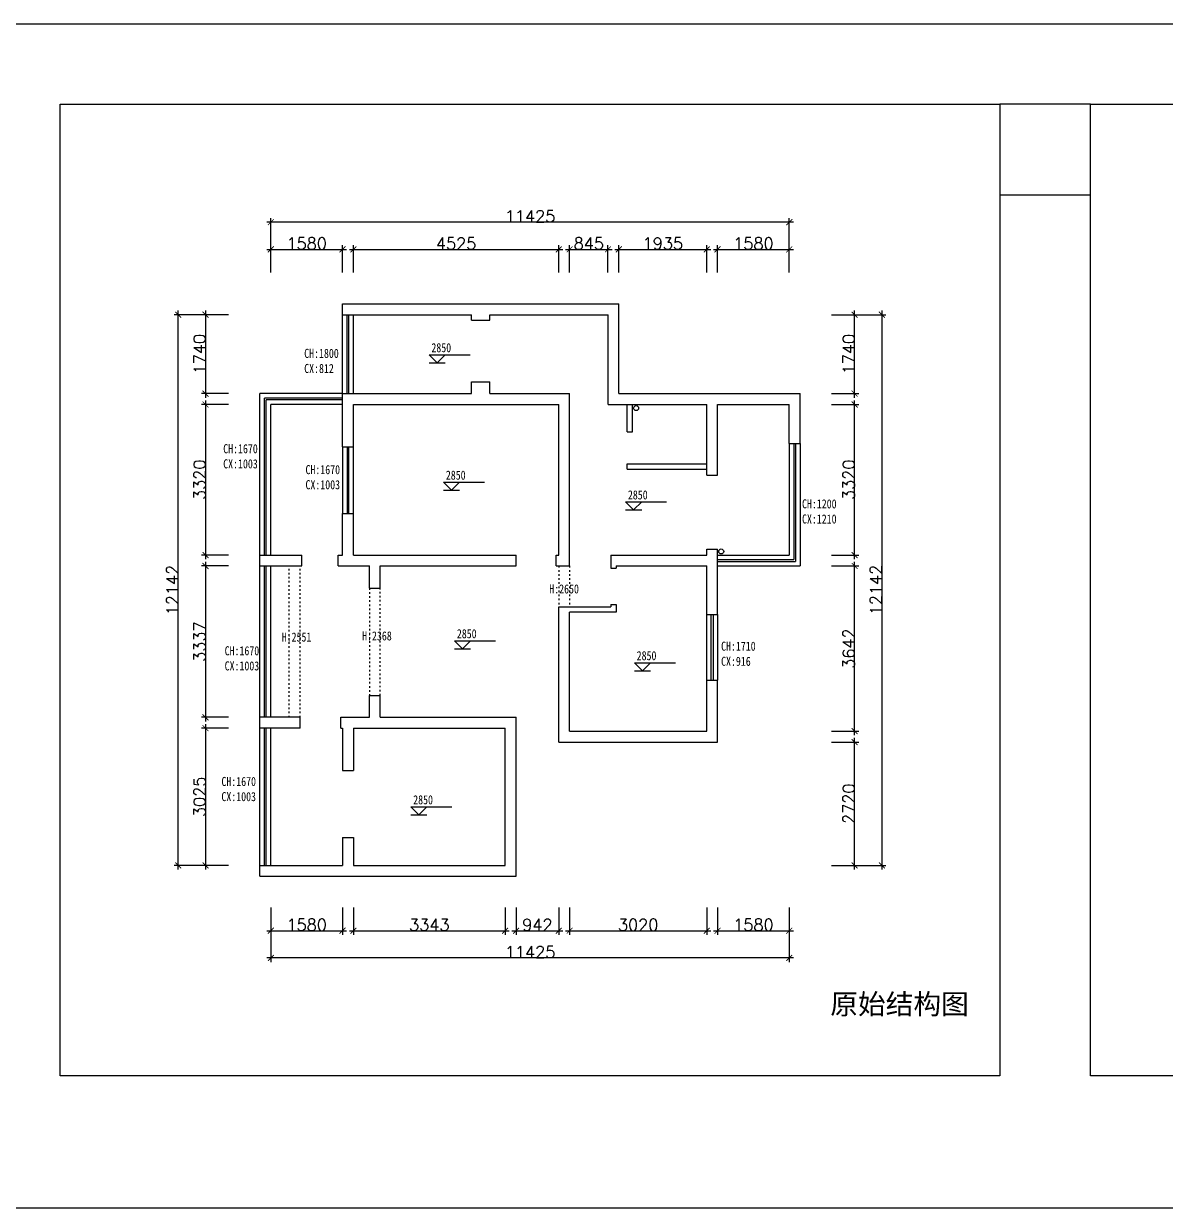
# Model space of a CAD drawing. Header units: millimetres. Extents: x -2231407 to 1513712, y -2704583 to 257.
# Drawn here: x 517163 to 542322, y -1362077 to -1335959 of the extents above; entities that cross this region are included whole.
import ezdxf

# ---------------------------------------------------------------- set-up
doc = ezdxf.new("R2010")
doc.units = ezdxf.units.MM
doc.linetypes.add('ACAD_ISO03W100', pattern=[30, 12, -18])
doc.layers.add('IBS-Refe', color=50, linetype='Continuous')
doc.styles.get("Standard").update_dxf_attribs({"font": 'txt', "bigfont": 'gbcbig.shx'})
doc.styles.add('仿宋', font='', dxfattribs={"width": 0.8})
doc.styles.add('文字', font='')
doc.styles.add('说明文字', font='', dxfattribs={"width": 0.75})
doc.styles.get('仿宋').set_extended_font_data('仿宋_GB2312')
doc.styles.get('文字').set_extended_font_data('SimSun')
doc.styles.get('说明文字').set_extended_font_data('SimSun')
doc.dimstyles.new('1--100', dxfattribs={"dimscale": 100, "dimtxt": 2.5, "dimasz": 0.8, "dimexe": 1, "dimexo": 0.1, "dimgap": 1, "dimtad": 3, "dimdec": 4, "dimrnd": 5, "dimzin": 0, "dimdsep": 46, "dimtxsty": '说明文字', "dimblk": 'ARCHTICK', "dimcen": 0.13, "dimazin": 0, "dimtfac": 1, "dimtdec": 4, "dimtix": 1, "dimtmove": 2, "dimatfit": 3, "dimldrblk": '0定义箭头', "dimfxl": 5, "dimfxlon": 1, "dimtvp": 1, "dimtolj": 1, "dimtzin": 0, "dimarcsym": 0})
doc.dimstyles.new('ISO-25$0', dxfattribs={"dimscale": 0, "dimtxt": 60, "dimasz": 30, "dimexe": 15, "dimexo": 15, "dimtad": 1, "dimdec": 4, "dimlunit": 6, "dimtxsty": 'Standard', "dimblk": 'ARCHTICK', "dimblk1": 'ARCHTICK', "dimblk2": 'ARCHTICK', "dimsah": 1, "dimcen": 3, "dimdle": 3, "dimse2": 1, "dimsd2": 1, "dimadec": 0, "dimazin": 0, "dimtfac": 1, "dimtdec": 4, "dimtmove": 0, "dimatfit": 3, "dimldrblk": 'DOT', "dimfxl": 1, "dimtolj": 1, "dimtzin": 0, "dimarcsym": 0})

# ---------------------------------------------------------------- blocks, each defined once
blk = doc.blocks.new('_ArchTick')
at = {"color": 0, "linetype": 'ByBlock', "const_width": 0.15}
blk.add_lwpolyline([(-0.5, -0.5), (0.5, 0.5)], dxfattribs=at)
blk = doc.blocks.new('*D120')
at = {"color": 250, "lineweight": -2}
for p, q in [((522610, -1355447), (522610, -1356047)), ((524190, -1355447), (524190, -1356047)), ((522520, -1355957), (524280, -1355957))]:
    blk.add_line(p, q, dxfattribs=at)
at = {"layer": 'Defpoints', "color": 0}
for p in [(522610, -1355357), (524190, -1355357), (524190, -1355957)]:
    blk.add_point(p, dxfattribs=at)
at = {"color": 250, "lineweight": -2, "xscale": 130, "yscale": 130, "zscale": 130, "rotation": 180}
blk.add_blockref('_ArchTick', (522610, -1355957), dxfattribs=at)
at = {"color": 250, "lineweight": -2, "xscale": 130, "yscale": 130, "zscale": 130}
blk.add_blockref('_ArchTick', (524190, -1355957), dxfattribs=at)
at = {"color": 0, "insert": (523400, -1355827), "char_height": 260, "attachment_point": 5}
blk.add_mtext('1580', dxfattribs=at)
blk = doc.blocks.new('*D121')
at = {"color": 250, "lineweight": -2}
for p, q in [((524430, -1355447), (524430, -1356047)), ((527773, -1355447), (527773, -1356047)), ((524340, -1355957), (527863, -1355957))]:
    blk.add_line(p, q, dxfattribs=at)
at = {"layer": 'Defpoints', "color": 0}
for p in [(524430, -1355357), (527773, -1355357), (527773, -1355957)]:
    blk.add_point(p, dxfattribs=at)
at = {"color": 250, "lineweight": -2, "xscale": 130, "yscale": 130, "zscale": 130, "rotation": 180}
blk.add_blockref('_ArchTick', (524430, -1355957), dxfattribs=at)
at = {"color": 250, "lineweight": -2, "xscale": 130, "yscale": 130, "zscale": 130}
blk.add_blockref('_ArchTick', (527773, -1355957), dxfattribs=at)
at = {"color": 0, "insert": (526102, -1355827), "char_height": 260, "attachment_point": 5}
blk.add_mtext('3343', dxfattribs=at)
blk = doc.blocks.new('*D122')
at = {"color": 250, "lineweight": -2}
for p, q in [((528013, -1355447), (528013, -1356047)), ((528955, -1355447), (528955, -1356047)), ((527923, -1355957), (529045, -1355957))]:
    blk.add_line(p, q, dxfattribs=at)
at = {"layer": 'Defpoints', "color": 0}
for p in [(528013, -1355357), (528955, -1355357), (528955, -1355957)]:
    blk.add_point(p, dxfattribs=at)
at = {"color": 250, "lineweight": -2, "xscale": 130, "yscale": 130, "zscale": 130, "rotation": 180}
blk.add_blockref('_ArchTick', (528013, -1355957), dxfattribs=at)
at = {"color": 250, "lineweight": -2, "xscale": 130, "yscale": 130, "zscale": 130}
blk.add_blockref('_ArchTick', (528955, -1355957), dxfattribs=at)
at = {"color": 0, "insert": (528484, -1355827), "char_height": 260, "attachment_point": 5}
blk.add_mtext('942', dxfattribs=at)
blk = doc.blocks.new('*D123')
at = {"color": 250, "lineweight": -2}
for p, q in [((529195, -1355447), (529195, -1356047)), ((532215, -1355447), (532215, -1356047)), ((529105, -1355957), (532305, -1355957))]:
    blk.add_line(p, q, dxfattribs=at)
at = {"layer": 'Defpoints', "color": 0}
for p in [(529195, -1355357), (532215, -1355357), (532215, -1355957)]:
    blk.add_point(p, dxfattribs=at)
at = {"color": 250, "lineweight": -2, "xscale": 130, "yscale": 130, "zscale": 130, "rotation": 180}
blk.add_blockref('_ArchTick', (529195, -1355957), dxfattribs=at)
at = {"color": 250, "lineweight": -2, "xscale": 130, "yscale": 130, "zscale": 130}
blk.add_blockref('_ArchTick', (532215, -1355957), dxfattribs=at)
at = {"color": 0, "insert": (530705, -1355827), "char_height": 260, "attachment_point": 5}
blk.add_mtext('3020', dxfattribs=at)
blk = doc.blocks.new('*D124')
at = {"color": 250, "lineweight": -2}
for p, q in [((532455, -1355447), (532455, -1356047)), ((534035, -1355447), (534035, -1356047)), ((532365, -1355957), (534125, -1355957))]:
    blk.add_line(p, q, dxfattribs=at)
at = {"layer": 'Defpoints', "color": 0}
for p in [(532455, -1355357), (534035, -1355357), (534035, -1355957)]:
    blk.add_point(p, dxfattribs=at)
at = {"color": 250, "lineweight": -2, "xscale": 130, "yscale": 130, "zscale": 130, "rotation": 180}
blk.add_blockref('_ArchTick', (532455, -1355957), dxfattribs=at)
at = {"color": 250, "lineweight": -2, "xscale": 130, "yscale": 130, "zscale": 130}
blk.add_blockref('_ArchTick', (534035, -1355957), dxfattribs=at)
at = {"color": 0, "insert": (533245, -1355827), "char_height": 260, "attachment_point": 5}
blk.add_mtext('1580', dxfattribs=at)
blk = doc.blocks.new('*D125')
at = {"color": 250, "lineweight": -2}
for p, q in [((522610, -1356047), (522610, -1356647)), ((534035, -1356047), (534035, -1356647)), ((534125, -1356557), (522520, -1356557))]:
    blk.add_line(p, q, dxfattribs=at)
at = {"layer": 'Defpoints', "color": 0}
for p in [(522610, -1355957), (534035, -1355957), (522610, -1356557)]:
    blk.add_point(p, dxfattribs=at)
at = {"color": 250, "lineweight": -2, "xscale": 130, "yscale": 130, "zscale": 130, "rotation": 180}
blk.add_blockref('_ArchTick', (522610, -1356557), dxfattribs=at)
at = {"color": 250, "lineweight": -2, "xscale": 130, "yscale": 130, "zscale": 130}
blk.add_blockref('_ArchTick', (534035, -1356557), dxfattribs=at)
at = {"color": 0, "insert": (528323, -1356427), "char_height": 260, "attachment_point": 5}
blk.add_mtext('11425', dxfattribs=at)
blk = doc.blocks.new('*D126')
at = {"color": 250, "lineweight": -2}
for p, q in [((521680, -1342375), (521080, -1342375)), ((521170, -1342285), (521170, -1344205)), ((521680, -1344115), (521080, -1344115))]:
    blk.add_line(p, q, dxfattribs=at)
at = {"layer": 'Defpoints', "color": 0}
for p in [(521770, -1342375), (521170, -1344115), (521770, -1344115)]:
    blk.add_point(p, dxfattribs=at)
at = {"color": 250, "lineweight": -2, "xscale": 130, "yscale": 130, "zscale": 130}
for p, rotation in [((521170, -1342375), 90), ((521170, -1344115), 270)]:
    blk.add_blockref('_ArchTick', p, dxfattribs=dict(at, rotation=rotation))
at = {"color": 0, "insert": (521040, -1343245), "char_height": 260, "attachment_point": 5, "rotation": 90}
blk.add_mtext('1740', dxfattribs=at)
blk = doc.blocks.new('*D127')
at = {"color": 250, "lineweight": -2}
for p, q in [((521170, -1344265), (521170, -1347765)), ((521680, -1344355), (521080, -1344355)), ((521680, -1347675), (521080, -1347675))]:
    blk.add_line(p, q, dxfattribs=at)
at = {"layer": 'Defpoints', "color": 0}
for p in [(521770, -1344355), (521170, -1347675), (521770, -1347675)]:
    blk.add_point(p, dxfattribs=at)
at = {"color": 250, "lineweight": -2, "xscale": 130, "yscale": 130, "zscale": 130}
for p, rotation in [((521170, -1344355), 90), ((521170, -1347675), 270)]:
    blk.add_blockref('_ArchTick', p, dxfattribs=dict(at, rotation=rotation))
at = {"color": 0, "insert": (521040, -1346015), "char_height": 260, "attachment_point": 5, "rotation": 90}
blk.add_mtext('3320', dxfattribs=at)
blk = doc.blocks.new('*D128')
at = {"color": 250, "lineweight": -2}
for p, q in [((521680, -1347915), (521080, -1347915)), ((521170, -1347825), (521170, -1351342)), ((521680, -1351252), (521080, -1351252))]:
    blk.add_line(p, q, dxfattribs=at)
at = {"layer": 'Defpoints', "color": 0}
for p in [(521770, -1347915), (521170, -1351252), (521770, -1351252)]:
    blk.add_point(p, dxfattribs=at)
at = {"color": 250, "lineweight": -2, "xscale": 130, "yscale": 130, "zscale": 130}
for p, rotation in [((521170, -1347915), 90), ((521170, -1351252), 270)]:
    blk.add_blockref('_ArchTick', p, dxfattribs=dict(at, rotation=rotation))
at = {"color": 0, "insert": (521040, -1349584), "char_height": 260, "attachment_point": 5, "rotation": 90}
blk.add_mtext('3337', dxfattribs=at)
blk = doc.blocks.new('*D129')
at = {"color": 250, "lineweight": -2}
for p, q in [((521680, -1351492), (521080, -1351492)), ((521170, -1351402), (521170, -1354607)), ((521680, -1354517), (521080, -1354517))]:
    blk.add_line(p, q, dxfattribs=at)
at = {"layer": 'Defpoints', "color": 0}
for p in [(521770, -1351492), (521170, -1354517), (521770, -1354517)]:
    blk.add_point(p, dxfattribs=at)
at = {"color": 250, "lineweight": -2, "xscale": 130, "yscale": 130, "zscale": 130}
for p, rotation in [((521170, -1351492), 90), ((521170, -1354517), 270)]:
    blk.add_blockref('_ArchTick', p, dxfattribs=dict(at, rotation=rotation))
at = {"color": 0, "insert": (521040, -1353005), "char_height": 260, "attachment_point": 5, "rotation": 90}
blk.add_mtext('3025', dxfattribs=at)
blk = doc.blocks.new('*D130')
at = {"color": 250, "lineweight": -2}
for p, q in [((521080, -1342375), (520480, -1342375)), ((520570, -1354607), (520570, -1342285)), ((521080, -1354517), (520480, -1354517))]:
    blk.add_line(p, q, dxfattribs=at)
at = {"layer": 'Defpoints', "color": 0}
for p in [(520570, -1342375), (521170, -1342375), (521170, -1354517)]:
    blk.add_point(p, dxfattribs=at)
at = {"color": 250, "lineweight": -2, "xscale": 130, "yscale": 130, "zscale": 130}
for p, rotation in [((520570, -1342375), 90), ((520570, -1354517), 270)]:
    blk.add_blockref('_ArchTick', p, dxfattribs=dict(at, rotation=rotation))
at = {"color": 0, "insert": (520440, -1348446), "char_height": 260, "attachment_point": 5, "rotation": 90}
blk.add_mtext('12142', dxfattribs=at)
blk = doc.blocks.new('*D131')
at = {"color": 250, "lineweight": -2}
for p, q in [((522610, -1341445), (522610, -1340845)), ((524190, -1341445), (524190, -1340845)), ((522520, -1340935), (524280, -1340935))]:
    blk.add_line(p, q, dxfattribs=at)
at = {"layer": 'Defpoints', "color": 0}
for p in [(524190, -1340935), (522610, -1341535), (524190, -1341535)]:
    blk.add_point(p, dxfattribs=at)
at = {"color": 250, "lineweight": -2, "xscale": 130, "yscale": 130, "zscale": 130, "rotation": 180}
blk.add_blockref('_ArchTick', (522610, -1340935), dxfattribs=at)
at = {"color": 250, "lineweight": -2, "xscale": 130, "yscale": 130, "zscale": 130}
blk.add_blockref('_ArchTick', (524190, -1340935), dxfattribs=at)
at = {"color": 0, "insert": (523400, -1340805), "char_height": 260, "attachment_point": 5}
blk.add_mtext('1580', dxfattribs=at)
blk = doc.blocks.new('*D132')
at = {"color": 250, "lineweight": -2}
for p, q in [((524430, -1341445), (524430, -1340845)), ((528955, -1341445), (528955, -1340845)), ((524340, -1340935), (529045, -1340935))]:
    blk.add_line(p, q, dxfattribs=at)
at = {"layer": 'Defpoints', "color": 0}
for p in [(528955, -1340935), (524430, -1341535), (528955, -1341535)]:
    blk.add_point(p, dxfattribs=at)
at = {"color": 250, "lineweight": -2, "xscale": 130, "yscale": 130, "zscale": 130, "rotation": 180}
blk.add_blockref('_ArchTick', (524430, -1340935), dxfattribs=at)
at = {"color": 250, "lineweight": -2, "xscale": 130, "yscale": 130, "zscale": 130}
blk.add_blockref('_ArchTick', (528955, -1340935), dxfattribs=at)
at = {"color": 0, "insert": (526693, -1340805), "char_height": 260, "attachment_point": 5}
blk.add_mtext('4525', dxfattribs=at)
blk = doc.blocks.new('*D133')
at = {"color": 250, "lineweight": -2}
for p, q in [((529195, -1341445), (529195, -1340845)), ((530040, -1341445), (530040, -1340845)), ((529105, -1340935), (530130, -1340935))]:
    blk.add_line(p, q, dxfattribs=at)
at = {"layer": 'Defpoints', "color": 0}
for p in [(530040, -1340935), (529195, -1341535), (530040, -1341535)]:
    blk.add_point(p, dxfattribs=at)
at = {"color": 250, "lineweight": -2, "xscale": 130, "yscale": 130, "zscale": 130, "rotation": 180}
blk.add_blockref('_ArchTick', (529195, -1340935), dxfattribs=at)
at = {"color": 250, "lineweight": -2, "xscale": 130, "yscale": 130, "zscale": 130}
blk.add_blockref('_ArchTick', (530040, -1340935), dxfattribs=at)
at = {"color": 0, "insert": (529618, -1340805), "char_height": 260, "attachment_point": 5}
blk.add_mtext('845', dxfattribs=at)
blk = doc.blocks.new('*D134')
at = {"color": 250, "lineweight": -2}
for p, q in [((530280, -1341445), (530280, -1340845)), ((532215, -1341445), (532215, -1340845)), ((530190, -1340935), (532305, -1340935))]:
    blk.add_line(p, q, dxfattribs=at)
at = {"layer": 'Defpoints', "color": 0}
for p in [(532215, -1340935), (530280, -1341535), (532215, -1341535)]:
    blk.add_point(p, dxfattribs=at)
at = {"color": 250, "lineweight": -2, "xscale": 130, "yscale": 130, "zscale": 130, "rotation": 180}
blk.add_blockref('_ArchTick', (530280, -1340935), dxfattribs=at)
at = {"color": 250, "lineweight": -2, "xscale": 130, "yscale": 130, "zscale": 130}
blk.add_blockref('_ArchTick', (532215, -1340935), dxfattribs=at)
at = {"color": 0, "insert": (531248, -1340805), "char_height": 260, "attachment_point": 5}
blk.add_mtext('1935', dxfattribs=at)
blk = doc.blocks.new('*D135')
at = {"color": 250, "lineweight": -2}
for p, q in [((532455, -1341445), (532455, -1340845)), ((534035, -1341445), (534035, -1340845)), ((532365, -1340935), (534125, -1340935))]:
    blk.add_line(p, q, dxfattribs=at)
at = {"layer": 'Defpoints', "color": 0}
for p in [(534035, -1340935), (532455, -1341535), (534035, -1341535)]:
    blk.add_point(p, dxfattribs=at)
at = {"color": 250, "lineweight": -2, "xscale": 130, "yscale": 130, "zscale": 130, "rotation": 180}
blk.add_blockref('_ArchTick', (532455, -1340935), dxfattribs=at)
at = {"color": 250, "lineweight": -2, "xscale": 130, "yscale": 130, "zscale": 130}
blk.add_blockref('_ArchTick', (534035, -1340935), dxfattribs=at)
at = {"color": 0, "insert": (533245, -1340805), "char_height": 260, "attachment_point": 5}
blk.add_mtext('1580', dxfattribs=at)
blk = doc.blocks.new('*D136')
at = {"color": 250, "lineweight": -2}
for p, q in [((534125, -1340335), (522520, -1340335)), ((522610, -1340845), (522610, -1340245)), ((534035, -1340845), (534035, -1340245))]:
    blk.add_line(p, q, dxfattribs=at)
at = {"layer": 'Defpoints', "color": 0}
for p in [(522610, -1340335), (522610, -1340935), (534035, -1340935)]:
    blk.add_point(p, dxfattribs=at)
at = {"color": 250, "lineweight": -2, "xscale": 130, "yscale": 130, "zscale": 130, "rotation": 180}
blk.add_blockref('_ArchTick', (522610, -1340335), dxfattribs=at)
at = {"color": 250, "lineweight": -2, "xscale": 130, "yscale": 130, "zscale": 130}
blk.add_blockref('_ArchTick', (534035, -1340335), dxfattribs=at)
at = {"color": 0, "insert": (528323, -1340205), "char_height": 260, "attachment_point": 5}
blk.add_mtext('11425', dxfattribs=at)
blk = doc.blocks.new('*D137')
at = {"color": 250, "lineweight": -2}
for p, q in [((534965, -1351797), (535565, -1351797)), ((535475, -1354607), (535475, -1351707)), ((534965, -1354517), (535565, -1354517))]:
    blk.add_line(p, q, dxfattribs=at)
at = {"layer": 'Defpoints', "color": 0}
for p in [(534875, -1351797), (535475, -1351797), (534875, -1354517)]:
    blk.add_point(p, dxfattribs=at)
at = {"color": 250, "lineweight": -2, "xscale": 130, "yscale": 130, "zscale": 130}
for p, rotation in [((535475, -1351797), 90), ((535475, -1354517), 270)]:
    blk.add_blockref('_ArchTick', p, dxfattribs=dict(at, rotation=rotation))
at = {"color": 0, "insert": (535345, -1353157), "char_height": 260, "attachment_point": 5, "rotation": 90}
blk.add_mtext('2720', dxfattribs=at)
blk = doc.blocks.new('*D138')
at = {"color": 250, "lineweight": -2}
for p, q in [((534965, -1347915), (535565, -1347915)), ((535475, -1351647), (535475, -1347825)), ((534965, -1351557), (535565, -1351557))]:
    blk.add_line(p, q, dxfattribs=at)
at = {"layer": 'Defpoints', "color": 0}
for p in [(534875, -1347915), (535475, -1347915), (534875, -1351557)]:
    blk.add_point(p, dxfattribs=at)
at = {"color": 250, "lineweight": -2, "xscale": 130, "yscale": 130, "zscale": 130}
for p, rotation in [((535475, -1347915), 90), ((535475, -1351557), 270)]:
    blk.add_blockref('_ArchTick', p, dxfattribs=dict(at, rotation=rotation))
at = {"color": 0, "insert": (535345, -1349736), "char_height": 260, "attachment_point": 5, "rotation": 90}
blk.add_mtext('3642', dxfattribs=at)
blk = doc.blocks.new('*D139')
at = {"color": 250, "lineweight": -2}
for p, q in [((535475, -1347765), (535475, -1344265)), ((534965, -1344355), (535565, -1344355)), ((534965, -1347675), (535565, -1347675))]:
    blk.add_line(p, q, dxfattribs=at)
at = {"layer": 'Defpoints', "color": 0}
for p in [(534875, -1344355), (535475, -1344355), (534875, -1347675)]:
    blk.add_point(p, dxfattribs=at)
at = {"color": 250, "lineweight": -2, "xscale": 130, "yscale": 130, "zscale": 130}
for p, rotation in [((535475, -1344355), 90), ((535475, -1347675), 270)]:
    blk.add_blockref('_ArchTick', p, dxfattribs=dict(at, rotation=rotation))
at = {"color": 0, "insert": (535345, -1346015), "char_height": 260, "attachment_point": 5, "rotation": 90}
blk.add_mtext('3320', dxfattribs=at)
blk = doc.blocks.new('*D140')
at = {"color": 250, "lineweight": -2}
for p, q in [((534965, -1342375), (535565, -1342375)), ((535475, -1344205), (535475, -1342285)), ((534965, -1344115), (535565, -1344115))]:
    blk.add_line(p, q, dxfattribs=at)
at = {"layer": 'Defpoints', "color": 0}
for p in [(534875, -1342375), (535475, -1342375), (534875, -1344115)]:
    blk.add_point(p, dxfattribs=at)
at = {"color": 250, "lineweight": -2, "xscale": 130, "yscale": 130, "zscale": 130}
for p, rotation in [((535475, -1342375), 90), ((535475, -1344115), 270)]:
    blk.add_blockref('_ArchTick', p, dxfattribs=dict(at, rotation=rotation))
at = {"color": 0, "insert": (535345, -1343245), "char_height": 260, "attachment_point": 5, "rotation": 90}
blk.add_mtext('1740', dxfattribs=at)
blk = doc.blocks.new('*D141')
at = {"color": 250, "lineweight": -2}
for p, q in [((535565, -1342375), (536165, -1342375)), ((536075, -1342285), (536075, -1354607)), ((535565, -1354517), (536165, -1354517))]:
    blk.add_line(p, q, dxfattribs=at)
at = {"layer": 'Defpoints', "color": 0}
for p in [(535475, -1342375), (535475, -1354517), (536075, -1354517)]:
    blk.add_point(p, dxfattribs=at)
at = {"color": 250, "lineweight": -2, "xscale": 130, "yscale": 130, "zscale": 130}
for p, rotation in [((536075, -1342375), 90), ((536075, -1354517), 270)]:
    blk.add_blockref('_ArchTick', p, dxfattribs=dict(at, rotation=rotation))
at = {"color": 0, "insert": (535945, -1348446), "char_height": 260, "attachment_point": 5, "rotation": 90}
blk.add_mtext('12142', dxfattribs=at)
blk = doc.blocks.new('*D229')
at = {"color": 1, "lineweight": -2, "ltscale": 3}
for p, q in [((10, -1345780), (487, -1345780)), ((387, -1345780), (387, -1345700)), ((387, -1345780), (387, -1345915)), ((887, -1345915), (287, -1345915)), ((387, -1345915), (387, -1345995))]:
    blk.add_line(p, q, dxfattribs=at)
at = {"layer": 'Defpoints', "color": 0, "ltscale": 3}
for p in [(0, -1345780), (387, -1345915), (555160, -1345915)]:
    blk.add_point(p, dxfattribs=at)
at = {"color": 1, "lineweight": -2, "ltscale": 3, "xscale": 80, "yscale": 80, "zscale": 80}
for p, rotation in [((387, -1345780), 270), ((387, -1345915), 90)]:
    blk.add_blockref('_ArchTick', p, dxfattribs=dict(at, rotation=rotation))
at = {"color": 2, "ltscale": 3, "insert": (162, -1345848), "char_height": 250, "attachment_point": 5, "rotation": 90, "style": '说明文字'}
blk.add_mtext('\\A1;135', dxfattribs=at)
blk = doc.blocks.new('0定义箭头')
at = {"layer": 'IBS-Refe', "color": 3}
for p, q in [((-0.37, 0), (-2.13, 0)), ((-1.44, 1.15), (-1.09, 1.44)), ((-1.44, 1.15), (-0.37, 0)), ((-1.44, -1.15), (-0.37, 0)), ((-1.09, 1.44), (0, 0)), ((-1.09, -1.44), (0, 0)), ((-1.44, -1.15), (-1.09, -1.44))]:
    blk.add_line(p, q, dxfattribs=at)
for points in [[(-1.44, 1.15), (-1.09, 1.44), (-0.37, 0), (0, 0)], [(-1.44, -1.15), (-1.09, -1.44), (-0.37, 0), (0, 0)]]:
    blk.add_solid(points, dxfattribs=at)
blk = doc.blocks.new('*D543')
at = {"color": 1, "lineweight": -2, "ltscale": 3}
for p, q in [((731780, -1347276), (731680, -1347276)), ((731780, -1347276), (731780, -1347196)), ((731780, -1347276), (731780, -1347676)), ((731280, -1347676), (731880, -1347676)), ((731780, -1347676), (731780, -1347756))]:
    blk.add_line(p, q, dxfattribs=at)
at = {"layer": 'Defpoints', "color": 0, "ltscale": 3}
for p in [(731780, -1347276), (-2231407, -1347676), (731780, -1347676)]:
    blk.add_point(p, dxfattribs=at)
at = {"color": 1, "lineweight": -2, "ltscale": 3, "xscale": 80, "yscale": 80, "zscale": 80}
for p, rotation in [((731780, -1347276), 270), ((731780, -1347676), 90)]:
    blk.add_blockref('_ArchTick', p, dxfattribs=dict(at, rotation=rotation))
at = {"color": 2, "ltscale": 3, "insert": (731555, -1347476), "char_height": 250, "attachment_point": 5, "rotation": 90, "style": '说明文字'}
blk.add_mtext('\\A1;400', dxfattribs=at)

msp = doc.modelspace()

# ---------------------------------------------------------------- linework, layer by layer
at = {"ltscale": 3}
for p, q in [((524190.32054, -1342135.33287), (530280.32054, -1342135.33287)), ((524190.32054, -1342375.33287), (524190.32054, -1342135.33287)), ((530280.32054, -1344115.33287), (530280.32054, -1342135.33287)), ((524190.32054, -1342375.33287), (527035.32054, -1342375.33287)), ((527035.32054, -1342495.33287), (527035.32054, -1342375.33287)), ((527435.32054, -1342495.33287), (527435.32054, -1342375.33287)), ((527435.32054, -1342375.33287), (530040.32054, -1342375.33287)), ((530040.32054, -1344355.33287), (530040.32054, -1342375.33287)), ((527035.32054, -1342495.33287), (527435.32054, -1342495.33287)), ((527035.32054, -1343855.33287), (527435.32054, -1343855.33287)), ((527035.32054, -1344115.33287), (527035.32054, -1343855.33287)), ((527435.32054, -1344115.33287), (527435.32054, -1343855.33287)), ((524190.32054, -1344115.33287), (527035.32054, -1344115.33287)), ((524190.32054, -1345285.33287), (524190.32054, -1344115.33287)), ((527435.32054, -1344115.33287), (529195.32054, -1344115.33287)), ((529195.32054, -1347915.33287), (529195.32054, -1344115.33287)), ((530280.32054, -1344115.33287), (534275.32054, -1344115.33287)), ((534275.32054, -1345215.33287), (534275.32054, -1344115.33287)), ((524430.32054, -1344355.33287), (528955.32054, -1344355.33287)), ((524430.32054, -1345285.33287), (524430.32054, -1344355.33287)), ((528955.32054, -1347675.33287), (528955.32054, -1344355.33287)), ((530040.32054, -1344355.33287), (532215.32054, -1344355.33287)), ((530460.32054, -1344955.33287), (530460.32054, -1344355.33287)), ((530580.32054, -1344955.33287), (530580.32054, -1344355.33287)), ((532215.32054, -1345915.33287), (532215.32054, -1344355.33287)), ((532455.32054, -1345915.33287), (532455.32054, -1344355.33287)), ((532455.32054, -1344355.33287), (534035.32054, -1344355.33287)), ((534035.32054, -1345215.33287), (534035.32054, -1344355.33287)), ((530460.32054, -1344955.33287), (530580.32054, -1344955.33287)), ((524190.32054, -1345285.33287), (524430.32054, -1345285.33287)), ((534035.32054, -1345215.33287), (534275.32054, -1345215.33287)), ((530460.32054, -1345660.33287), (532215.32054, -1345660.33287)), ((530460.32054, -1345780.33287), (530460.32054, -1345660.33287)), ((530460.32054, -1345780.33287), (532215.32054, -1345780.33287)), ((532215.32054, -1345915.33287), (532455.32054, -1345915.33287)), ((524190.32054, -1347675.33287), (524190.32054, -1346760.33287)), ((524190.32054, -1346760.33287), (524430.32054, -1346760.33287)), ((524430.32054, -1347675.33287), (524430.32054, -1346760.33287)), ((522370.32054, -1347675.33287), (523290.32054, -1347675.33287)), ((522370.32054, -1347915.33287), (522370.32054, -1347675.33287)), ((523290.32054, -1347915.33287), (523290.32054, -1347675.33287)), ((524090.32054, -1347915.33287), (524090.32054, -1347675.33287)), ((524090.32054, -1347675.33287), (524190.32054, -1347675.33287)), ((524430.32054, -1347675.33287), (528015.32054, -1347675.33287)), ((528015.32054, -1347915.33287), (528015.32054, -1347675.33287)), ((528895.32054, -1347915.33287), (528895.32054, -1347675.33287)), ((528895.32054, -1347675.33287), (528955.32054, -1347675.33287)), ((530100.32054, -1347675.33287), (530100.32054, -1347966.33287)), ((530100.32054, -1347675.33287), (532215.32054, -1347675.33287)), ((532215.32054, -1347545.33287), (532455.32054, -1347545.33287)), ((532215.32054, -1347675.33287), (532215.32054, -1347545.33287)), ((532455.32054, -1348987.33287), (532455.32054, -1347545.33287)), ((522370.32054, -1347915.33287), (523290.32054, -1347915.33287)), ((524090.32054, -1347915.33287), (524782.84183, -1347915.33287)), ((524782.84183, -1348402.33287), (524782.84183, -1347915.33287)), ((525022.84183, -1348402.33287), (525022.84183, -1347915.33287)), ((525022.84183, -1347915.33287), (528015.32054, -1347915.33287)), ((528895.32054, -1347915.33287), (529195.32054, -1347915.33287)), ((530220.32054, -1347915.33287), (530220.32054, -1347966.33287)), ((530220.32054, -1347915.33287), (532215.32054, -1347915.33287)), ((532215.32054, -1348987.33287), (532215.32054, -1347915.33287)), ((530100.32054, -1347966.33287), (530220.32054, -1347966.33287)), ((524782.84183, -1348402.33287), (525022.84183, -1348402.33287)), ((528955.32054, -1351797.33287), (528955.32054, -1348817.33287)), ((528955.32054, -1348817.33287), (530100.32054, -1348817.33287)), ((529195.32054, -1351557.33287), (529195.32054, -1348937.33287)), ((530220.32054, -1348937.33287), (529195.32054, -1348937.33287)), ((530100.32054, -1348766.33287), (530220.32054, -1348766.33287)), ((530100.32054, -1348766.33287), (530100.32054, -1348817.33287)), ((530220.32054, -1348766.33287), (530220.32054, -1348937.33287)), ((532215.32054, -1348987.33287), (532455.32054, -1348987.33287)), ((532215.32054, -1351557.33287), (532215.32054, -1350432.33287)), ((532215.32054, -1350432.33287), (532455.32054, -1350432.33287)), ((532455.32054, -1351797.33287), (532455.32054, -1350432.33287)), ((524782.84183, -1351252.33287), (524782.84183, -1350770.33287)), ((524782.84183, -1350770.33287), (525022.84183, -1350770.33287)), ((525022.84183, -1351252.33287), (525022.84183, -1350770.33287)), ((523252.84183, -1351252.33287), (522370.32054, -1351252.33287)), ((522370.32054, -1351492.33287), (522370.32054, -1351252.33287)), ((523252.84183, -1351492.33287), (523252.84183, -1351252.33287)), ((524152.84183, -1351252.33287), (524782.84183, -1351252.33287)), ((524152.84183, -1351492.33287), (524152.84183, -1351252.33287)), ((525022.84183, -1351252.33287), (528012.84183, -1351252.33287)), ((528012.84183, -1354757.33287), (528012.84183, -1351252.33287)), ((523252.84183, -1351492.33287), (522370.32054, -1351492.33287)), ((524152.84183, -1351492.33287), (524190.32054, -1351492.33287)), ((524190.32054, -1351492.33287), (524190.32054, -1352422.33287)), ((524430.32054, -1351492.33287), (524430.32054, -1352422.33287)), ((524430.32054, -1351492.33287), (527772.84183, -1351492.33287)), ((527772.84183, -1354517.33287), (527772.84183, -1351492.33287)), ((529195.32054, -1351557.33287), (532215.32054, -1351557.33287)), ((528955.32054, -1351797.33287), (529195.32054, -1351797.33287)), ((528955.32054, -1351797.33287), (532455.32054, -1351797.33287)), ((524190.32054, -1352422.33287), (524430.32054, -1352422.33287)), ((524190.32054, -1353902.33287), (524430.32054, -1353902.33287)), ((524190.32054, -1353902.33287), (524190.32054, -1354517.33287)), ((524430.32054, -1353902.33287), (524430.32054, -1354517.33287)), ((522370.32054, -1354517.33287), (524190.32054, -1354517.33287)), ((522370.32054, -1354757.33287), (522370.32054, -1354517.33287)), ((524430.32054, -1354517.33287), (527772.84183, -1354517.33287)), ((522370.32054, -1354757.33287), (528012.84183, -1354757.33287))]:
    msp.add_line(p, q, dxfattribs=at)
at = {"color": 8}
for p, q in [((524190.32054, -1344115.33287), (524190.32054, -1342375.33287)), ((524430.32054, -1344115.33287), (524430.32054, -1342375.33287)), ((524190.32054, -1344115.33287), (522370.32054, -1344115.33287)), ((522370.32054, -1347675.33287), (522370.32054, -1344115.33287)), ((522370.32054, -1347675.33287), (522370.32054, -1344115.33287)), ((524190.32054, -1344355.33287), (522610.32054, -1344355.33287)), ((522610.32054, -1347675.33287), (522610.32054, -1344355.33287)), ((524190.32054, -1345285.33287), (524190.32054, -1346760.33287)), ((524430.32054, -1346760.33287), (524430.32054, -1345285.33287)), ((534035.32054, -1345215.33287), (534035.32054, -1347675.33287)), ((534275.32054, -1345215.33287), (534275.32054, -1347915.33287)), ((532455.32054, -1347675.33287), (534035.32054, -1347675.33287)), ((522370.32054, -1351252.33287), (522370.32054, -1347915.33287)), ((522610.32054, -1351252.33287), (522610.32054, -1347915.33287)), ((532455.32054, -1347915.33287), (534275.32054, -1347915.33287)), ((532215.32054, -1350432.33287), (532215.32054, -1348987.33287)), ((532455.32054, -1348987.33287), (532455.32054, -1350432.33287)), ((522370.32054, -1354517.33287), (522370.32054, -1351492.33287)), ((522610.32054, -1354517.33287), (522610.32054, -1351492.33287))]:
    msp.add_line(p, q, dxfattribs=at)
at = {"color": 4}
for p, q in [((524290.32054, -1344115.33287), (524290.32054, -1342375.33287)), ((524330.32054, -1344115.33287), (524330.32054, -1342375.33287)), ((522470.32054, -1347675.33287), (522470.32054, -1344215.33287)), ((524190.32054, -1344215.33287), (522470.32054, -1344215.33287)), ((522510.32054, -1347675.33287), (522510.32054, -1344255.33287)), ((524190.32054, -1344255.33287), (522510.32054, -1344255.33287)), ((524290.32054, -1345285.33287), (524290.32054, -1346760.33287)), ((524330.32054, -1346760.33287), (524330.32054, -1345285.33287)), ((534135.32054, -1345215.33287), (534135.32054, -1347775.33287)), ((534175.32054, -1345215.33287), (534175.32054, -1347815.33287)), ((522470.32054, -1351252.33287), (522470.32054, -1347915.33287)), ((522510.32054, -1351252.33287), (522510.32054, -1347915.33287)), ((532455.32054, -1347775.33287), (534135.32054, -1347775.33287)), ((532455.32054, -1347815.33287), (534175.32054, -1347815.33287)), ((532315.32054, -1350432.33287), (532315.32054, -1348987.33287)), ((532355.32054, -1348987.33287), (532355.32054, -1350432.33287)), ((522470.32054, -1354517.33287), (522470.32054, -1351492.33287)), ((522510.32054, -1354517.33287), (522510.32054, -1351492.33287))]:
    msp.add_line(p, q, dxfattribs=at)
at = {"color": 1, "ltscale": 3}
for p, q in [((526098.40581, -1343258.33745), (527001.67956, -1343258.33745)), ((526098.40581, -1343258.33745), (526275.18251, -1343435.11415)), ((526098.40581, -1343435.11415), (526451.9592, -1343435.11415)), ((526451.9592, -1343258.33745), (526275.18251, -1343435.11415)), ((526416.72686, -1346068.31283), (527320.00061, -1346068.31283)), ((526416.72686, -1346068.31283), (526593.50356, -1346245.08953)), ((526770.28025, -1346068.31283), (526593.50356, -1346245.08953)), ((526416.72686, -1346245.08953), (526770.28025, -1346245.08953)), ((530428.94919, -1346503.78692), (531332.22294, -1346503.78692)), ((530428.94919, -1346503.78692), (530605.72589, -1346680.56361)), ((530782.50258, -1346503.78692), (530605.72589, -1346680.56361)), ((530428.94919, -1346680.56361), (530782.50258, -1346680.56361)), ((526659.44831, -1349564.30981), (527562.72206, -1349564.30981)), ((526659.44831, -1349564.30981), (526836.225, -1349741.0865)), ((526659.44831, -1349741.0865), (527013.0017, -1349741.0865)), ((527013.0017, -1349564.30981), (526836.225, -1349741.0865)), ((530622.32763, -1350048.57326), (531525.60138, -1350048.57326)), ((530622.32763, -1350048.57326), (530799.10432, -1350225.34996)), ((530622.32763, -1350225.34996), (530975.88102, -1350225.34996)), ((530975.88102, -1350048.57326), (530799.10432, -1350225.34996)), ((525697.09391, -1353225.85289), (526600.36766, -1353225.85289)), ((525697.09391, -1353225.85289), (525873.8706, -1353402.62959)), ((525697.09391, -1353402.62959), (526050.6473, -1353402.62959)), ((526050.6473, -1353225.85289), (525873.8706, -1353402.62959))]:
    msp.add_line(p, q, dxfattribs=at)
at = {"color": 6, "linetype": 'ACAD_ISO03W100', "ltscale": 3}
for p, q in [((523012.84183, -1351252.33287), (523012.84183, -1347915.33287)), ((523252.84183, -1351252.33287), (523252.84183, -1347915.33287)), ((528955.32054, -1347915.33287), (528955.32054, -1348817.33287)), ((529195.32054, -1347915.33287), (529195.32054, -1348817.33287)), ((524782.84183, -1348402.33287), (524782.84183, -1350770.33287)), ((525022.84183, -1350770.33287), (525022.84183, -1348402.33287))]:
    msp.add_line(p, q, dxfattribs=at)
at = {"color": 7, "ltscale": 3}
for points in [[(492680.32561, -1335959.26675), (818565.58796, -1335959.26675), (818565.58796, -1362077.18379), (492680.32561, -1362077.18379)], [(517970.32054, -1337735.33287), (538675.32054, -1337735.33287), (538675.32054, -1359157.33287), (517970.32054, -1359157.33287)], [(538675.32054, -1339735.33287), (540675.32054, -1339735.33287), (540675.32054, -1337735.33287), (538675.32054, -1337735.33287)], [(540675.32054, -1337735.33287), (561380.32054, -1337735.33287), (561380.32054, -1359157.33287), (540675.32054, -1359157.33287)]]:
    msp.add_lwpolyline(points, close=True, dxfattribs=at)
at = {"color": 1, "ltscale": 3}
for centre in [(530660.32054, -1344435.33287), (532535.32054, -1347595.33287)]:
    msp.add_circle(centre, 55, dxfattribs=at)

# ---------------------------------------------------------------- texts
at = {"color": 3, "char_height": 200, "width": 7213.2680131, "attachment_point": 1, "style": '仿宋'}
for s, insert in [('{\\fNSimSun|b0|i0|c134|p49;\\C256;CH:1800\\PCX:812}', (523344.99628, -1343127.62256)), ('{\\fNSimSun|b0|i0|c134|p49;\\C256; 2850}', (526039.4083, -1343002.63342)), ('{\\fNSimSun|b0|i0|c134|p49;\\C256;CH:1670\\PCX:1003}', (521560.10864, -1345229.66335)), ('{\\fNSimSun|b0|i0|c134|p49;\\C256;CH:1670\\PCX:1003}', (523373.28971, -1345690.6252)), ('{\\fNSimSun|b0|i0|c134|p49;\\C256; 2850}', (526357.72935, -1345812.6088)), ('{\\fNSimSun|b0|i0|c134|p49;\\C256; 2850}', (530369.95168, -1346248.08288)), ('{\\fNSimSun|b0|i0|c134|p49;\\C256;CH:1200\\PCX:1210}', (534315.67411, -1346445.47517)), ('{\\fNSimSun|b0|i0|c134|p49;\\C256; H:2650}', (528637.44277, -1348320.61531)), ('{\\fNSimSun|b0|i0|c134|p49;\\C256; H:2551}', (522741.04161, -1349382.22305)), ('{\\fNSimSun|b0|i0|c134|p49;\\C256; H:2368}', (524512.73526, -1349356.81028)), ('{\\fNSimSun|b0|i0|c134|p49;\\C256; 2850}', (526600.4508, -1349308.60577)), ('{\\fNSimSun|b0|i0|c134|p49;\\C256;CH:1670\\PCX:1003}', (521591.90872, -1349684.71306)), ('{\\fNSimSun|b0|i0|c134|p49;\\C256;CH:1710\\PCX:916}', (532532.4016, -1349583.18806)), ('{\\fNSimSun|b0|i0|c134|p49;\\C256; 2850}', (530563.33012, -1349792.86923)), ('{\\fNSimSun|b0|i0|c134|p49;\\C256;CH:1670\\PCX:1003}', (521520.71881, -1352566.73506)), ('{\\fNSimSun|b0|i0|c134|p49;\\C256; 2850}', (525638.0964, -1352970.14886))]:
    msp.add_mtext(s, dxfattribs=dict(at, insert=insert))
at = {"insert": (534938.44412, -1357350.77686), "char_height": 447.8976, "attachment_point": 1, "style": '文字'}
msp.add_mtext_dynamic_manual_height_columns('原始结构图', width=3430.1309059, gutter_width=1000, heights=[0], dxfattribs=at)

# ---------------------------------------------------------------- dimensions: what is measured, and where the dimension line sits
for base, p1, p2, picture, middle in [((522610.32054, -1340335.33287), (534035.32054, -1340935.33287), (522610.32054, -1340935.33287), '*D136', (528322.82054, -1340204.70787)), ((524190.32054, -1340935.33287), (522610.32054, -1341535.33287), (524190.32054, -1341535.33287), '*D131', (523400.32054, -1340804.70787)), ((528955.32054, -1340935.33287), (524430.32054, -1341535.33287), (528955.32054, -1341535.33287), '*D132', (526692.82054, -1340804.70787)), ((530040.32054, -1340935.33287), (529195.32054, -1341535.33287), (530040.32054, -1341535.33287), '*D133', (529617.82054, -1340804.70787)), ((532215.32054, -1340935.33287), (530280.32054, -1341535.33287), (532215.32054, -1341535.33287), '*D134', (531247.82054, -1340804.70787)), ((534035.32054, -1340935.33287), (532455.32054, -1341535.33287), (534035.32054, -1341535.33287), '*D135', (533245.32054, -1340804.70787)), ((524190.32054, -1355957.33287), (522610.32054, -1355357.33287), (524190.32054, -1355357.33287), '*D120', (523400.32054, -1355826.70787)), ((527772.84183, -1355957.33287), (524430.32054, -1355357.33287), (527772.84183, -1355357.33287), '*D121', (526101.58118, -1355826.70787)), ((528955.32054, -1355957.33287), (528012.84183, -1355357.33287), (528955.32054, -1355357.33287), '*D122', (528484.08118, -1355826.70787)), ((532215.32054, -1355957.33287), (529195.32054, -1355357.33287), (532215.32054, -1355357.33287), '*D123', (530705.32054, -1355826.70787)), ((534035.32054, -1355957.33287), (532455.32054, -1355357.33287), (534035.32054, -1355357.33287), '*D124', (533245.32054, -1355826.70787)), ((522610.32054, -1356557.33287), (534035.32054, -1355957.33287), (522610.32054, -1355957.33287), '*D125', (528322.82054, -1356426.70787))]:
    dim = msp.add_linear_dim(base=base, p1=p1, p2=p2, dimstyle='ISO-25$0', override={"dimscale": 1, "dimtxt": 260, "dimasz": 130, "dimexe": 90, "dimexo": 90, "dimdec": 0, "dimlunit": 2, "dimsah": 0, "dimcen": 2.5, "dimdle": 90, "dimse2": 0, "dimsd2": 0, "dimtdec": 0, "dimldrblk": 'ArchTick', "dimtolj": 0, "dimtzin": 8})
    dim.commit()
    dim.dimension.update_dxf_attribs({"geometry": picture, "text_midpoint": middle})
for base, p1, p2, picture, middle in [((520570.32054, -1342375.33287), (521170.32054, -1354517.33287), (521170.32054, -1342375.33287), '*D130', (520439.69554, -1348446.33287)), ((521170.32054, -1344115.33287), (521770.32054, -1342375.33287), (521770.32054, -1344115.33287), '*D126', (521039.69554, -1343245.33287)), ((535475.32054, -1342375.33287), (534875.32054, -1344115.33287), (534875.32054, -1342375.33287), '*D140', (535344.69554, -1343245.33287)), ((536075.32054, -1354517.33287), (535475.32054, -1342375.33287), (535475.32054, -1354517.33287), '*D141', (535944.69554, -1348446.33287)), ((521170.32054, -1347675.33287), (521770.32054, -1344355.33287), (521770.32054, -1347675.33287), '*D127', (521039.69554, -1346015.33287)), ((535475.32054, -1344355.33287), (534875.32054, -1347675.33287), (534875.32054, -1344355.33287), '*D139', (535344.69554, -1346015.33287)), ((521170.32054, -1351252.33287), (521770.32054, -1347915.33287), (521770.32054, -1351252.33287), '*D128', (521039.69554, -1349583.83287)), ((535475.32054, -1347915.33287), (534875.32054, -1351557.33287), (534875.32054, -1347915.33287), '*D138', (535344.69554, -1349736.33287)), ((521170.32054, -1354517.33287), (521770.32054, -1351492.33287), (521770.32054, -1354517.33287), '*D129', (521039.69554, -1353004.83287)), ((535475.32054, -1351797.33287), (534875.32054, -1354517.33287), (534875.32054, -1351797.33287), '*D137', (535344.69554, -1353157.33287))]:
    dim = msp.add_linear_dim(base=base, p1=p1, p2=p2, angle=90, dimstyle='ISO-25$0', override={"dimscale": 1, "dimtxt": 260, "dimasz": 130, "dimexe": 90, "dimexo": 90, "dimdec": 0, "dimlunit": 2, "dimsah": 0, "dimcen": 2.5, "dimdle": 90, "dimse2": 0, "dimsd2": 0, "dimtdec": 0, "dimldrblk": 'ArchTick', "dimtolj": 0, "dimtzin": 8})
    dim.commit()
    dim.dimension.update_dxf_attribs({"geometry": picture, "text_midpoint": middle})
at = {"color": 7, "ltscale": 3}
dim = msp.add_linear_dim(base=(387.25938, -1345915.33287), p1=(0, -1345780.33287), p2=(555160.32054, -1345915.33287), angle=90, dimstyle='1--100', override={"dimarcsym": 1}, dxfattribs=at)
dim.commit()
dim.dimension.update_dxf_attribs({"geometry": '*D229', "text_midpoint": (162.25938, -1345847.83287)})
at = {"color": 1, "ltscale": 3}
dim = msp.add_linear_dim(base=(731780.32054, -1347675.94222), p1=(731780.32054, -1347275.94222), p2=(-2231406.80054, -1347675.94222), angle=90, dimstyle='1--100', override={"dimarcsym": 1}, dxfattribs=at)
dim.commit()
dim.dimension.update_dxf_attribs({"geometry": '*D543', "text_midpoint": (731555.32054, -1347475.94222)})

doc.saveas('drawing.dxf')
